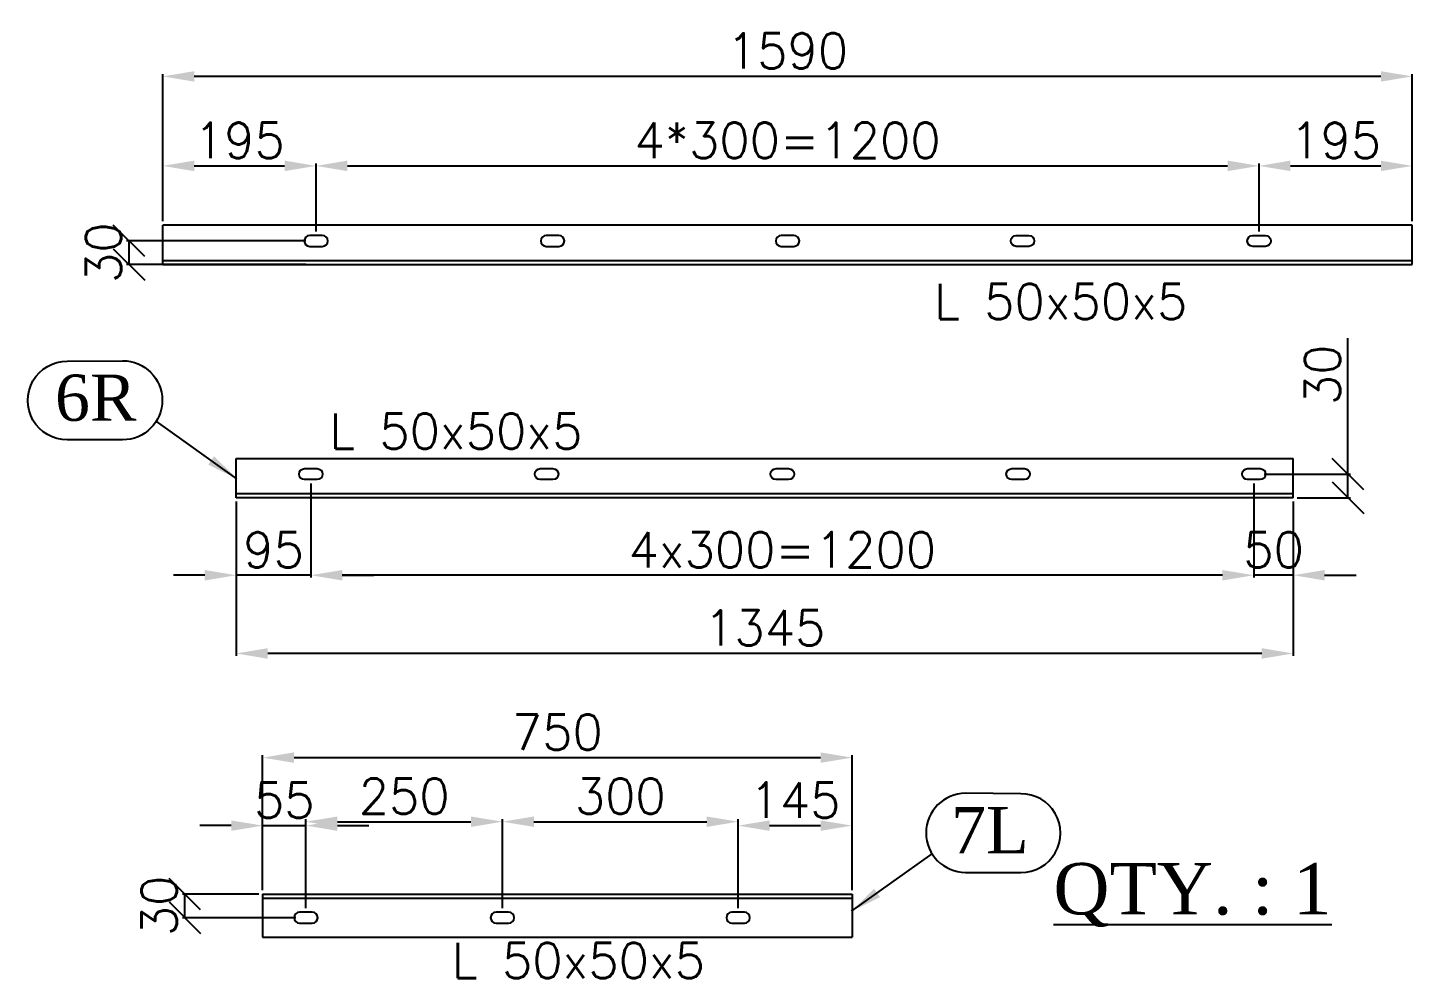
# Model space of a CAD drawing. Header units: inches. Extents: x 212980 to 238967, y -33384 to 2238.
# Drawn here: x 229690 to 231452, y -19346 to -18136 of the extents above; entities that cross this region are included whole.
import ezdxf
from ezdxf.enums import TextEntityAlignment as Align

# ---------------------------------------------------------------- set-up
doc = ezdxf.new("R2010")
doc.units = ezdxf.units.IN
doc.header["$LTSCALE"] = 15
doc.header["$MEASUREMENT"] = 0
doc.linetypes.add('CENTER', pattern=[50.8, 31.75, -6.35, 6.35, -6.35])
doc.layers.get('Defpoints').update_dxf_attribs({"lineweight": 0})
for name, color, linetype in [('2', 3, 'CENTER'), ('5', 8, 'Continuous'), ('TEXT', 1, 'Continuous')]:
    doc.layers.add(name, color=color, linetype=linetype)
doc.styles.add('ROMANS', font='ROMANS.shx')
doc.styles.add('style7', font='times.ttf', dxfattribs={"height": 24})
doc.dimstyles.new('11', dxfattribs={"dimtxt": 45, "dimasz": 40, "dimexe": 3, "dimexo": 5, "dimgap": 10, "dimtad": 1, "dimdec": 0, "dimdsep": 46, "dimtxsty": 'ROMANS', "dimcen": 2.5, "dimclrd": 6, "dimclre": 6, "dimclrt": 2, "dimadec": 0, "dimazin": 0, "dimtfac": 1, "dimtdec": 0, "dimtmove": 0, "dimatfit": 3, "dimfxl": 1, "dimarcsym": 0})

# ---------------------------------------------------------------- blocks, each defined once
blk = doc.blocks.new('*D444')
at = {"color": 6, "lineweight": -2, "ltscale": 200, "transparency": 16777216}
for p, q in [((229862.2, -18382), (229862.2, -18308.5)), ((229902.2, -18311.5), (230017.2, -18311.5)), ((230057.2, -18395), (230057.2, -18308.5))]:
    blk.add_line(p, q, dxfattribs=at)
at = {"color": 6, "ltscale": 200, "transparency": 16777216}
for points in [[(229902.2, -18304.8), (229902.2, -18318.2), (229862.2, -18311.5)], [(230017.2, -18304.8), (230017.2, -18318.2), (230057.2, -18311.5)]]:
    blk.add_solid(points, dxfattribs=at)
at = {"layer": 'Defpoints', "color": 0, "ltscale": 200, "transparency": 16777216}
for p in [(230057.2, -18311.5), (229862.2, -18387), (230057.2, -18400)]:
    blk.add_point(p, dxfattribs=at)
at = {"color": 2, "ltscale": 200, "transparency": 16777216, "insert": (229959.7, -18279), "char_height": 45, "attachment_point": 5, "style": 'ROMANS'}
blk.add_mtext('195', dxfattribs=at)
blk = doc.blocks.new('*D445')
at = {"color": 6, "lineweight": -2, "ltscale": 200, "transparency": 16777216}
for p, q in [((230057.2, -18346.7), (230057.2, -18308.5)), ((230097.2, -18311.5), (231217.2, -18311.5)), ((231257.2, -18395), (231257.2, -18308.5))]:
    blk.add_line(p, q, dxfattribs=at)
at = {"color": 6, "ltscale": 200, "transparency": 16777216}
for points in [[(230097.2, -18304.8), (230097.2, -18318.2), (230057.2, -18311.5)], [(231217.2, -18304.8), (231217.2, -18318.2), (231257.2, -18311.5)]]:
    blk.add_solid(points, dxfattribs=at)
at = {"layer": 'Defpoints', "color": 0, "ltscale": 200, "transparency": 16777216}
for p in [(231257.2, -18311.5), (230057.2, -18351.7), (231257.2, -18400)]:
    blk.add_point(p, dxfattribs=at)
at = {"color": 2, "ltscale": 200, "transparency": 16777216, "insert": (230657.2, -18279), "char_height": 45, "attachment_point": 5, "style": 'ROMANS'}
blk.add_mtext('4*300=1200', dxfattribs=at)
blk = doc.blocks.new('*D446')
at = {"color": 6, "lineweight": -2, "ltscale": 200, "transparency": 16777216}
for p, q in [((231257.2, -18395), (231257.2, -18308.5)), ((231297.2, -18311.5), (231412.2, -18311.5)), ((231452.2, -18382), (231452.2, -18308.5))]:
    blk.add_line(p, q, dxfattribs=at)
at = {"color": 6, "ltscale": 200, "transparency": 16777216}
for points in [[(231297.2, -18304.8), (231297.2, -18318.2), (231257.2, -18311.5)], [(231412.2, -18304.8), (231412.2, -18318.2), (231452.2, -18311.5)]]:
    blk.add_solid(points, dxfattribs=at)
at = {"layer": 'Defpoints', "color": 0, "ltscale": 200, "transparency": 16777216}
for p in [(231452.2, -18311.5), (231452.2, -18387), (231257.2, -18400)]:
    blk.add_point(p, dxfattribs=at)
at = {"color": 2, "ltscale": 200, "transparency": 16777216, "insert": (231354.7, -18279), "char_height": 45, "attachment_point": 5, "style": 'ROMANS'}
blk.add_mtext('195', dxfattribs=at)
blk = doc.blocks.new('*D447')
at = {"color": 6, "lineweight": -2, "ltscale": 200, "transparency": 16777216}
for p, q in [((229862.2, -18340.2), (229862.2, -18194.6)), ((231412.2, -18197.6), (229902.2, -18197.6)), ((231452.2, -18340.2), (231452.2, -18194.6))]:
    blk.add_line(p, q, dxfattribs=at)
at = {"color": 6, "ltscale": 200, "transparency": 16777216}
for points in [[(229902.2, -18191), (229902.2, -18204.3), (229862.2, -18197.6)], [(231412.2, -18191), (231412.2, -18204.3), (231452.2, -18197.6)]]:
    blk.add_solid(points, dxfattribs=at)
at = {"layer": 'Defpoints', "color": 0, "ltscale": 200, "transparency": 16777216}
for p in [(229862.2, -18197.6), (229862.2, -18345.2), (231452.2, -18345.2)]:
    blk.add_point(p, dxfattribs=at)
at = {"color": 2, "ltscale": 200, "transparency": 16777216, "insert": (230657.2, -18165.1), "char_height": 45, "attachment_point": 5, "style": 'ROMANS'}
blk.add_mtext('1590', dxfattribs=at)
blk = doc.blocks.new('_Oblique')
at = {"color": 0, "linetype": 'ByBlock', "lineweight": -2}
blk.add_line((-0.5, -0.5), (0.5, 0.5), dxfattribs=at)
blk = doc.blocks.new('*D449')
at = {"color": 6, "lineweight": -2, "ltscale": 200, "transparency": 16777216}
for p, q in [((230044.2, -18407), (229816.2, -18407)), ((229819.2, -18407), (229819.2, -18437)), ((230044.2, -18437), (229816.2, -18437))]:
    blk.add_line(p, q, dxfattribs=at)
at = {"layer": 'Defpoints', "color": 0, "ltscale": 200, "transparency": 16777216}
for p in [(230049.2, -18407), (229819.2, -18437), (230049.2, -18437)]:
    blk.add_point(p, dxfattribs=at)
at = {"color": 6, "lineweight": -2, "ltscale": 200, "transparency": 16777216, "xscale": 40, "yscale": 40, "zscale": 40}
for p, rotation in [((229819.2, -18407), 90), ((229819.2, -18437), 270)]:
    blk.add_blockref('_Oblique', p, dxfattribs=dict(at, rotation=rotation))
at = {"color": 2, "ltscale": 200, "transparency": 16777216, "insert": (229786.7, -18422), "char_height": 45, "attachment_point": 5, "rotation": 90, "style": 'ROMANS'}
blk.add_mtext('30', dxfattribs=at)
blk = doc.blocks.new('*D451')
at = {"color": 6, "lineweight": -2, "ltscale": 200, "transparency": 16777216}
for p, q in [((231250.6, -18715.8), (231250.6, -18835.5)), ((231300.7, -18738.8), (231300.7, -18835.5)), ((231210.6, -18832.5), (231170.6, -18832.5)), ((231300.7, -18832.5), (231250.6, -18832.5)), ((231340.7, -18832.5), (231380.7, -18832.5))]:
    blk.add_line(p, q, dxfattribs=at)
at = {"color": 6, "ltscale": 200, "transparency": 16777216}
for points in [[(231210.6, -18825.9), (231210.6, -18839.2), (231250.6, -18832.5)], [(231340.7, -18825.9), (231340.7, -18839.2), (231300.7, -18832.5)]]:
    blk.add_solid(points, dxfattribs=at)
at = {"layer": 'Defpoints', "color": 0, "ltscale": 200, "transparency": 16777216}
for p in [(231250.6, -18710.8), (231300.7, -18733.8), (231250.6, -18832.5)]:
    blk.add_point(p, dxfattribs=at)
at = {"color": 2, "ltscale": 200, "transparency": 16777216, "insert": (231275.7, -18800), "char_height": 45, "attachment_point": 5, "style": 'ROMANS'}
blk.add_mtext('50', dxfattribs=at)
blk = doc.blocks.new('*D452')
at = {"color": 6, "lineweight": -2, "ltscale": 200, "transparency": 16777216}
for p, q in [((230050.6, -18715.8), (230050.6, -18835.5)), ((231250.6, -18715.8), (231250.6, -18835.5)), ((231210.6, -18832.5), (230090.6, -18832.5))]:
    blk.add_line(p, q, dxfattribs=at)
at = {"color": 6, "ltscale": 200, "transparency": 16777216}
for points in [[(230090.6, -18825.9), (230090.6, -18839.2), (230050.6, -18832.5)], [(231210.6, -18825.9), (231210.6, -18839.2), (231250.6, -18832.5)]]:
    blk.add_solid(points, dxfattribs=at)
at = {"layer": 'Defpoints', "color": 0, "ltscale": 200, "transparency": 16777216}
for p in [(230050.6, -18710.8), (231250.6, -18710.8), (230050.6, -18832.5)]:
    blk.add_point(p, dxfattribs=at)
at = {"color": 2, "ltscale": 200, "transparency": 16777216, "insert": (230650.6, -18800), "char_height": 45, "attachment_point": 5, "style": 'ROMANS'}
blk.add_mtext('4x300=1200', dxfattribs=at)
blk = doc.blocks.new('*D453')
at = {"color": 6, "lineweight": -2, "ltscale": 200, "transparency": 16777216}
for p, q in [((230050.6, -18715.8), (230050.6, -18835.5)), ((229955.7, -18738.8), (229955.7, -18835.5)), ((229915.7, -18832.5), (229875.7, -18832.5)), ((230050.6, -18832.5), (229955.7, -18832.5)), ((230090.6, -18832.5), (230130.6, -18832.5))]:
    blk.add_line(p, q, dxfattribs=at)
at = {"color": 6, "ltscale": 200, "transparency": 16777216}
for points in [[(229915.7, -18825.9), (229915.7, -18839.2), (229955.7, -18832.5)], [(230090.6, -18825.9), (230090.6, -18839.2), (230050.6, -18832.5)]]:
    blk.add_solid(points, dxfattribs=at)
at = {"layer": 'Defpoints', "color": 0, "ltscale": 200, "transparency": 16777216}
for p in [(230050.6, -18710.8), (229955.7, -18733.8), (229955.7, -18832.5)]:
    blk.add_point(p, dxfattribs=at)
at = {"color": 2, "ltscale": 200, "transparency": 16777216, "insert": (230003.2, -18800), "char_height": 45, "attachment_point": 5, "style": 'ROMANS'}
blk.add_mtext('95', dxfattribs=at)
blk = doc.blocks.new('*D450')
at = {"color": 6, "lineweight": -2, "ltscale": 200, "transparency": 16777216}
for p, q in [((229955.7, -18778.9), (229955.7, -18935.1)), ((231300.7, -18792.3), (231300.7, -18935.1)), ((231260.7, -18932.1), (229995.7, -18932.1))]:
    blk.add_line(p, q, dxfattribs=at)
at = {"color": 6, "ltscale": 200, "transparency": 16777216}
for points in [[(229995.7, -18925.4), (229995.7, -18938.8), (229955.7, -18932.1)], [(231260.7, -18925.4), (231260.7, -18938.8), (231300.7, -18932.1)]]:
    blk.add_solid(points, dxfattribs=at)
at = {"layer": 'Defpoints', "color": 0, "ltscale": 200, "transparency": 16777216}
for p in [(229955.7, -18773.9), (231300.7, -18787.3), (229955.7, -18932.1)]:
    blk.add_point(p, dxfattribs=at)
at = {"color": 2, "ltscale": 200, "transparency": 16777216, "insert": (230628.2, -18899.6), "char_height": 45, "attachment_point": 5, "style": 'ROMANS'}
blk.add_mtext('1345', dxfattribs=at)
blk = doc.blocks.new('*D454')
at = {"color": 6, "lineweight": -2, "ltscale": 200, "transparency": 16777216}
for p, q in [((231370.4, -18703.8), (231370.4, -18531)), ((231263.6, -18703.8), (231373.4, -18703.8)), ((231370.4, -18733.8), (231370.4, -18703.8)), ((231305.7, -18733.8), (231373.4, -18733.8))]:
    blk.add_line(p, q, dxfattribs=at)
at = {"layer": 'Defpoints', "color": 0, "ltscale": 200, "transparency": 16777216}
for p in [(231258.6, -18703.8), (231370.4, -18703.8), (231300.7, -18733.8)]:
    blk.add_point(p, dxfattribs=at)
at = {"color": 6, "lineweight": -2, "ltscale": 200, "transparency": 16777216, "xscale": 40, "yscale": 40, "zscale": 40}
for p, rotation in [((231370.4, -18703.8), 90), ((231370.4, -18733.8), 270)]:
    blk.add_blockref('_Oblique', p, dxfattribs=dict(at, rotation=rotation))
at = {"color": 2, "ltscale": 200, "transparency": 16777216, "insert": (231337.9, -18577.4), "char_height": 45, "attachment_point": 5, "rotation": 90, "style": 'ROMANS'}
blk.add_mtext('30', dxfattribs=at)
blk = doc.blocks.new('*D462')
at = {"color": 6, "lineweight": -2, "ltscale": 200, "transparency": 16777216}
for p, q in [((229949.3, -19151.2), (229909.3, -19151.2)), ((229989.3, -19233.4), (229989.3, -19148.2)), ((229989.3, -19151.2), (230044.4, -19151.2)), ((230044.4, -19256.4), (230044.4, -19148.2)), ((230084.4, -19151.2), (230124.4, -19151.2))]:
    blk.add_line(p, q, dxfattribs=at)
at = {"color": 6, "ltscale": 200, "transparency": 16777216}
for points in [[(229949.3, -19144.6), (229949.3, -19157.9), (229989.3, -19151.2)], [(230084.4, -19144.6), (230084.4, -19157.9), (230044.4, -19151.2)]]:
    blk.add_solid(points, dxfattribs=at)
at = {"layer": 'Defpoints', "color": 0, "ltscale": 200, "transparency": 16777216}
for p in [(230044.4, -19151.2), (229989.3, -19238.4), (230044.4, -19261.4)]:
    blk.add_point(p, dxfattribs=at)
at = {"color": 2, "ltscale": 200, "transparency": 16777216, "insert": (230016.8, -19118.7), "char_height": 45, "attachment_point": 5, "style": 'ROMANS'}
blk.add_mtext('55', dxfattribs=at)
blk = doc.blocks.new('*D463')
at = {"color": 6, "lineweight": -2, "ltscale": 200, "transparency": 16777216}
for p, q in [((230044.4, -19256.4), (230044.4, -19143.2)), ((230084.4, -19146.2), (230254.4, -19146.2)), ((230294.4, -19256.4), (230294.4, -19143.2))]:
    blk.add_line(p, q, dxfattribs=at)
at = {"color": 6, "ltscale": 200, "transparency": 16777216}
for points in [[(230084.4, -19139.6), (230084.4, -19152.9), (230044.4, -19146.2)], [(230254.4, -19139.6), (230254.4, -19152.9), (230294.4, -19146.2)]]:
    blk.add_solid(points, dxfattribs=at)
at = {"layer": 'Defpoints', "color": 0, "ltscale": 200, "transparency": 16777216}
for p in [(230294.4, -19146.2), (230044.4, -19261.4), (230294.4, -19261.4)]:
    blk.add_point(p, dxfattribs=at)
at = {"color": 2, "ltscale": 200, "transparency": 16777216, "insert": (230169.4, -19113.7), "char_height": 45, "attachment_point": 5, "style": 'ROMANS'}
blk.add_mtext('250', dxfattribs=at)
blk = doc.blocks.new('*D464')
at = {"color": 6, "lineweight": -2, "ltscale": 200, "transparency": 16777216}
for p, q in [((230294.4, -19256.4), (230294.4, -19143.2)), ((230334.4, -19146.2), (230554.4, -19146.2)), ((230594.4, -19256.4), (230594.4, -19143.2))]:
    blk.add_line(p, q, dxfattribs=at)
at = {"color": 6, "ltscale": 200, "transparency": 16777216}
for points in [[(230334.4, -19139.6), (230334.4, -19152.9), (230294.4, -19146.2)], [(230554.4, -19139.6), (230554.4, -19152.9), (230594.4, -19146.2)]]:
    blk.add_solid(points, dxfattribs=at)
at = {"layer": 'Defpoints', "color": 0, "ltscale": 200, "transparency": 16777216}
for p in [(230594.4, -19146.2), (230294.4, -19261.4), (230594.4, -19261.4)]:
    blk.add_point(p, dxfattribs=at)
at = {"color": 2, "ltscale": 200, "transparency": 16777216, "insert": (230444.4, -19113.7), "char_height": 45, "attachment_point": 5, "style": 'ROMANS'}
blk.add_mtext('300', dxfattribs=at)
blk = doc.blocks.new('*D465')
at = {"color": 6, "lineweight": -2, "ltscale": 200, "transparency": 16777216}
for p, q in [((230594.4, -19256.4), (230594.4, -19148.2)), ((230634.4, -19151.2), (230699.3, -19151.2)), ((230739.3, -19233.4), (230739.3, -19148.2))]:
    blk.add_line(p, q, dxfattribs=at)
at = {"color": 6, "ltscale": 200, "transparency": 16777216}
for points in [[(230634.4, -19144.6), (230634.4, -19157.9), (230594.4, -19151.2)], [(230699.3, -19144.6), (230699.3, -19157.9), (230739.3, -19151.2)]]:
    blk.add_solid(points, dxfattribs=at)
at = {"layer": 'Defpoints', "color": 0, "ltscale": 200, "transparency": 16777216}
for p in [(230739.3, -19151.2), (230739.3, -19238.4), (230594.4, -19261.4)]:
    blk.add_point(p, dxfattribs=at)
at = {"color": 2, "ltscale": 200, "transparency": 16777216, "insert": (230666.8, -19118.7), "char_height": 45, "attachment_point": 5, "style": 'ROMANS'}
blk.add_mtext('145', dxfattribs=at)
blk = doc.blocks.new('*D461')
at = {"color": 6, "lineweight": -2, "ltscale": 200, "transparency": 16777216}
for p, q in [((229989.3, -19185.8), (229989.3, -19061.7)), ((230739.3, -19206.4), (230739.3, -19061.7)), ((230029.3, -19064.7), (230699.3, -19064.7))]:
    blk.add_line(p, q, dxfattribs=at)
at = {"color": 6, "ltscale": 200, "transparency": 16777216}
for points in [[(230029.3, -19058), (230029.3, -19071.3), (229989.3, -19064.7)], [(230699.3, -19058), (230699.3, -19071.3), (230739.3, -19064.7)]]:
    blk.add_solid(points, dxfattribs=at)
at = {"layer": 'Defpoints', "color": 0, "ltscale": 200, "transparency": 16777216}
for p in [(230739.3, -19064.7), (229989.3, -19190.8), (230739.3, -19211.4)]:
    blk.add_point(p, dxfattribs=at)
at = {"color": 2, "ltscale": 200, "transparency": 16777216, "insert": (230364.3, -19032.2), "char_height": 45, "attachment_point": 5, "style": 'ROMANS'}
blk.add_mtext('750', dxfattribs=at)
blk = doc.blocks.new('*D479')
at = {"color": 6, "lineweight": -2, "ltscale": 200, "transparency": 16777216}
for p, q in [((229984.3, -19238.4), (229887.2, -19238.4)), ((229890.2, -19268.4), (229890.2, -19238.4)), ((230031.4, -19268.4), (229887.2, -19268.4))]:
    blk.add_line(p, q, dxfattribs=at)
at = {"layer": 'Defpoints', "color": 0, "ltscale": 200, "transparency": 16777216}
for p in [(229890.2, -19238.4), (229989.3, -19238.4), (230036.4, -19268.4)]:
    blk.add_point(p, dxfattribs=at)
at = {"color": 6, "lineweight": -2, "ltscale": 200, "transparency": 16777216, "xscale": 40, "yscale": 40, "zscale": 40}
for p, rotation in [((229890.2, -19238.4), 90), ((229890.2, -19268.4), 270)]:
    blk.add_blockref('_Oblique', p, dxfattribs=dict(at, rotation=rotation))
at = {"color": 2, "ltscale": 200, "transparency": 16777216, "insert": (229857.7, -19253.4), "char_height": 45, "attachment_point": 5, "rotation": 90, "style": 'ROMANS'}
blk.add_mtext('30', dxfattribs=at)

msp = doc.modelspace()

# ---------------------------------------------------------------- linework, layer by layer
for p, q in [((231452.24, -18386.99), (229862.24, -18386.99)), ((229862.24, -18431.99), (231452.24, -18431.99)), ((229862.24, -18436.99), (231452.24, -18436.99)), ((229955.7, -18683.82), (231300.7, -18683.82)), ((229989.27, -19238.38), (230739.27, -19238.38)), ((229989.27, -19243.38), (230739.27, -19243.38)), ((229989.27, -19293.38), (230739.27, -19293.38))]:
    msp.add_line(p, q)
at = {"color": 7, "ltscale": 200}
for p, q in [((229862.24, -18436.99), (229862.24, -18386.99)), ((231452.24, -18436.99), (231452.24, -18386.99)), ((229955.7, -18733.82), (229955.7, -18683.82)), ((231300.7, -18733.82), (231300.7, -18683.82)), ((231300.7, -18728.82), (229955.7, -18728.82)), ((231300.7, -18733.82), (229955.7, -18733.82)), ((229989.27, -19238.38), (229989.27, -19293.38)), ((230739.27, -19238.38), (230739.27, -19293.38))]:
    msp.add_line(p, q, dxfattribs=at)
for points in [[(230049.24, -18399.99, 1), (230049.24, -18413.99), (230065.24, -18413.99, 1), (230065.24, -18399.99)], [(230350.24, -18399.99, 1), (230350.24, -18413.99), (230366.24, -18413.99, 1), (230366.24, -18399.99)], [(230649.24, -18399.99, 1), (230649.24, -18413.99), (230665.24, -18413.99, 1), (230665.24, -18399.99)], [(230964.24, -18399.99, -1), (230964.24, -18413.99), (230948.24, -18413.99, -1), (230948.24, -18399.99)], [(231265.24, -18399.99, -1), (231265.24, -18413.99), (231249.24, -18413.99, -1), (231249.24, -18399.99)], [(230058.62, -18696.82, -1), (230058.62, -18710.82), (230042.62, -18710.82, -1), (230042.62, -18696.82)], [(230358.62, -18696.82, -1), (230358.62, -18710.82), (230342.62, -18710.82, -1), (230342.62, -18696.82)], [(230658.62, -18696.82, -1), (230658.62, -18710.82), (230642.62, -18710.82, -1), (230642.62, -18696.82)], [(230958.62, -18696.82, -1), (230958.62, -18710.82), (230942.62, -18710.82, -1), (230942.62, -18696.82)], [(231258.62, -18696.82, -1), (231258.62, -18710.82), (231242.62, -18710.82, -1), (231242.62, -18696.82)], [(230036.35, -19261.38, 1), (230036.35, -19275.38), (230052.35, -19275.38, 1), (230052.35, -19261.38)], [(230286.35, -19261.38, 1), (230286.35, -19275.38), (230302.35, -19275.38, 1), (230302.35, -19261.38)], [(230586.35, -19261.38, 1), (230586.35, -19275.38), (230602.35, -19275.38, 1), (230602.35, -19261.38)]]:
    msp.add_lwpolyline(points, format="xyb", close=True)
at = {"layer": '2', "color": 8, "linetype": 'ByBlock'}
for points in [[(229740.67, -18560.06), (229811.14, -18559.5, -1), (229811.14, -18660.2), (229740.67, -18660.2, -1.0056195), (229740.67, -18560.06)], [(230954.3, -19110.64), (230883.83, -19110.08, 1), (230883.83, -19210.77), (230954.3, -19210.77, 1.0056195), (230954.3, -19110.64)]]:
    msp.add_lwpolyline(points, format="xyb", dxfattribs=at)

# ---------------------------------------------------------------- texts
at = {"layer": '5', "color": 2, "style": 'style7'}
for s, p in [('6R', (229776.99, -18606.51)), ('7L', (230914.75, -19157.09))]:
    msp.add_text(s, height=58.905, dxfattribs=at).set_placement(p, align=Align.MIDDLE_CENTER)
msp.add_text('%%UQTY. : 1', height=65.45, dxfattribs=at).set_placement((230995.52, -19264.18))
at = {"layer": 'TEXT', "color": 2, "style": 'ROMANS'}
for p in [(230843.8, -18506.51), (230074.2, -18671.59), (230230.17, -19345.56)]:
    msp.add_text('L 50x50x5', height=45, dxfattribs=at).set_placement(p)

# ---------------------------------------------------------------- dimensions: what is measured, and where the dimension line sits
at = {"color": 7, "ltscale": 200}
for base, p1, p2, picture, middle in [((229862.24, -18197.64), (231452.24, -18345.24), (229862.24, -18345.24), '*D447', (230657.24, -18165.14)), ((230057.24, -18311.5), (229862.24, -18386.99), (230057.24, -18399.99), '*D444', (229959.74, -18279))]:
    dim = msp.add_linear_dim(base=base, p1=p1, p2=p2, dimstyle='11', dxfattribs=at)
    dim.commit()
    dim.dimension.update_dxf_attribs({"geometry": picture, "text_midpoint": middle})
dim = msp.add_linear_dim(base=(231257.24, -18311.5), p1=(230057.24, -18351.74), p2=(231257.24, -18399.99), text='4*300=<>', dimstyle='11', override={"dimtmove": 1}, dxfattribs=at)
dim.commit()
dim.dimension.update_dxf_attribs({"geometry": '*D445', "text_midpoint": (230657.24, -18279)})
dim = msp.add_linear_dim(base=(231452.24, -18311.5), p1=(231257.24, -18399.99), p2=(231452.24, -18386.99), dimstyle='11', override={"dimtmove": 1}, dxfattribs=at)
dim.commit()
dim.dimension.update_dxf_attribs({"geometry": '*D446', "text_midpoint": (231354.74, -18279)})
for base, p1, p2, picture, middle in [((229819.16, -18436.99), (230049.24, -18406.99), (230049.24, -18436.99), '*D449', (229819.16, -18421.99)), ((231370.43, -18703.82), (231300.7, -18733.82), (231258.62, -18703.82), '*D454', (231370.43, -18577.39)), ((229890.22, -19238.38), (230036.35, -19268.38), (229989.27, -19238.38), '*D479', (229890.22, -19253.38))]:
    dim = msp.add_linear_dim(base=base, p1=p1, p2=p2, angle=90, dimstyle='11', override={"dimblk1": 'Oblique', "dimblk2": 'Oblique', "dimsah": 1}, dxfattribs=at)
    dim.commit()
    dim.dimension.update_dxf_attribs({"geometry": picture, "text_midpoint": middle, "dimtype": 160})
for base, p1, p2, picture, middle in [((229955.7, -18832.54), (230050.62, -18710.82), (229955.7, -18733.82), '*D453', (230003.16, -18800.04)), ((230294.35, -19146.22), (230044.35, -19261.38), (230294.35, -19261.38), '*D463', (230169.35, -19113.72)), ((230594.35, -19146.22), (230294.35, -19261.38), (230594.35, -19261.38), '*D464', (230444.35, -19113.72)), ((230739.27, -19151.22), (230594.35, -19261.38), (230739.27, -19238.38), '*D465', (230666.81, -19118.72))]:
    dim = msp.add_linear_dim(base=base, p1=p1, p2=p2, angle=180, dimstyle='11', override={"dimtmove": 1}, dxfattribs=at)
    dim.commit()
    dim.dimension.update_dxf_attribs({"geometry": picture, "text_midpoint": middle})
dim = msp.add_linear_dim(base=(230050.62, -18832.54), p1=(231250.62, -18710.82), p2=(230050.62, -18710.82), angle=180, text='4x300=<>', dimstyle='11', override={"dimtmove": 1}, dxfattribs=at)
dim.commit()
dim.dimension.update_dxf_attribs({"geometry": '*D452', "text_midpoint": (230650.62, -18800.04)})
for base, p1, p2, picture, middle in [((231250.62, -18832.54), (231300.7, -18733.82), (231250.62, -18710.82), '*D451', (231275.66, -18832.54)), ((230044.35, -19151.22), (229989.27, -19238.38), (230044.35, -19261.38), '*D462', (230016.81, -19151.22))]:
    dim = msp.add_linear_dim(base=base, p1=p1, p2=p2, angle=180, dimstyle='11', dxfattribs=at)
    dim.commit()
    dim.dimension.update_dxf_attribs({"geometry": picture, "text_midpoint": middle, "dimtype": 160})
for base, p1, p2, picture, middle in [((229955.7, -18932.11), (231300.7, -18787.32), (229955.7, -18773.87), '*D450', (230628.2, -18899.61)), ((230739.27, -19064.65), (229989.27, -19190.8), (230739.27, -19211.41), '*D461', (230364.27, -19032.15))]:
    dim = msp.add_linear_dim(base=base, p1=p1, p2=p2, angle=180, dimstyle='11', dxfattribs=at)
    dim.commit()
    dim.dimension.update_dxf_attribs({"geometry": picture, "text_midpoint": middle})

# ---------------------------------------------------------------- leaders
for points in [[(229956.37, -18709.67), (229853.89, -18636.45)], [(230738.6, -19260.24), (230841.08, -19187.03)]]:
    msp.add_leader(points, dimstyle='11', override={"dimtmove": 1}, dxfattribs=at)

doc.saveas('drawing.dxf')
